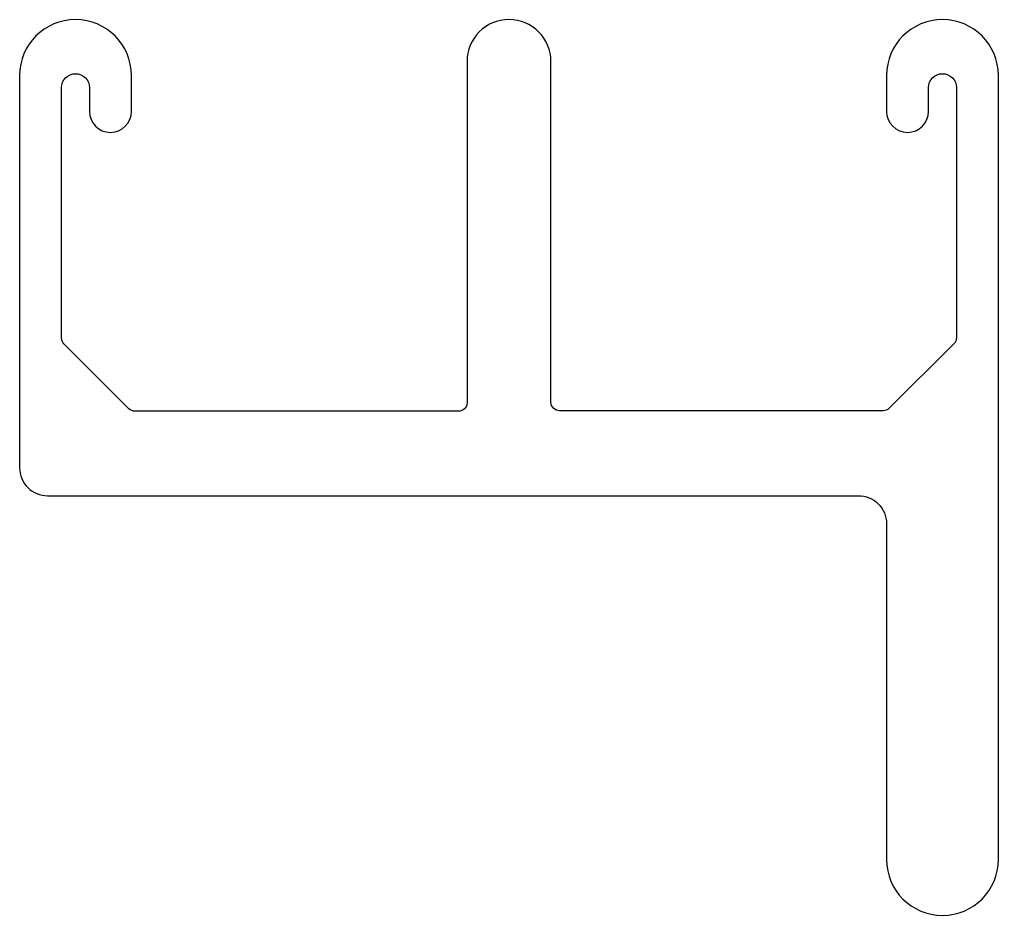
# Model space of a CAD drawing. Extents: x 216.9 to 251.9, y 292.3 to 324.4.
import ezdxf

# ---------------------------------------------------------------- set-up
doc = ezdxf.new("R2010")
doc.units = 0
doc.layers.get('0').update_dxf_attribs({"linetype": 'CONTINUOUS'})

msp = doc.modelspace()

# ---------------------------------------------------------------- linework, layer by layer
msp.add_lwpolyline([(218.453, 312.774, -0.198912), (218.365, 312.986), (218.365, 321.929, -1), (219.365, 321.929), (219.365, 321.081, 1), (220.865, 321.081), (220.865, 322.362, 1), (216.865, 322.362), (216.865, 308.344, 0.414214), (217.865, 307.344), (246.852, 307.344, -0.418308), (247.865, 306.344), (247.865, 294.344, 1), (251.865, 294.344), (251.865, 322.362, 1), (247.865, 322.362), (247.865, 321.081, 1), (249.365, 321.081), (249.365, 321.929, -1), (250.365, 321.929), (250.365, 312.987, -0.199948), (250.277, 312.774), (247.953, 310.469, -0.197877), (247.742, 310.382), (236.165, 310.382, -0.414214), (235.865, 310.682), (235.865, 322.862, 1), (232.865, 322.862), (232.865, 310.662, -0.414214), (232.565, 310.362), (220.99, 310.362, -0.198912), (220.778, 310.45)], format="xyb", close=True)

doc.saveas('drawing.dxf')
